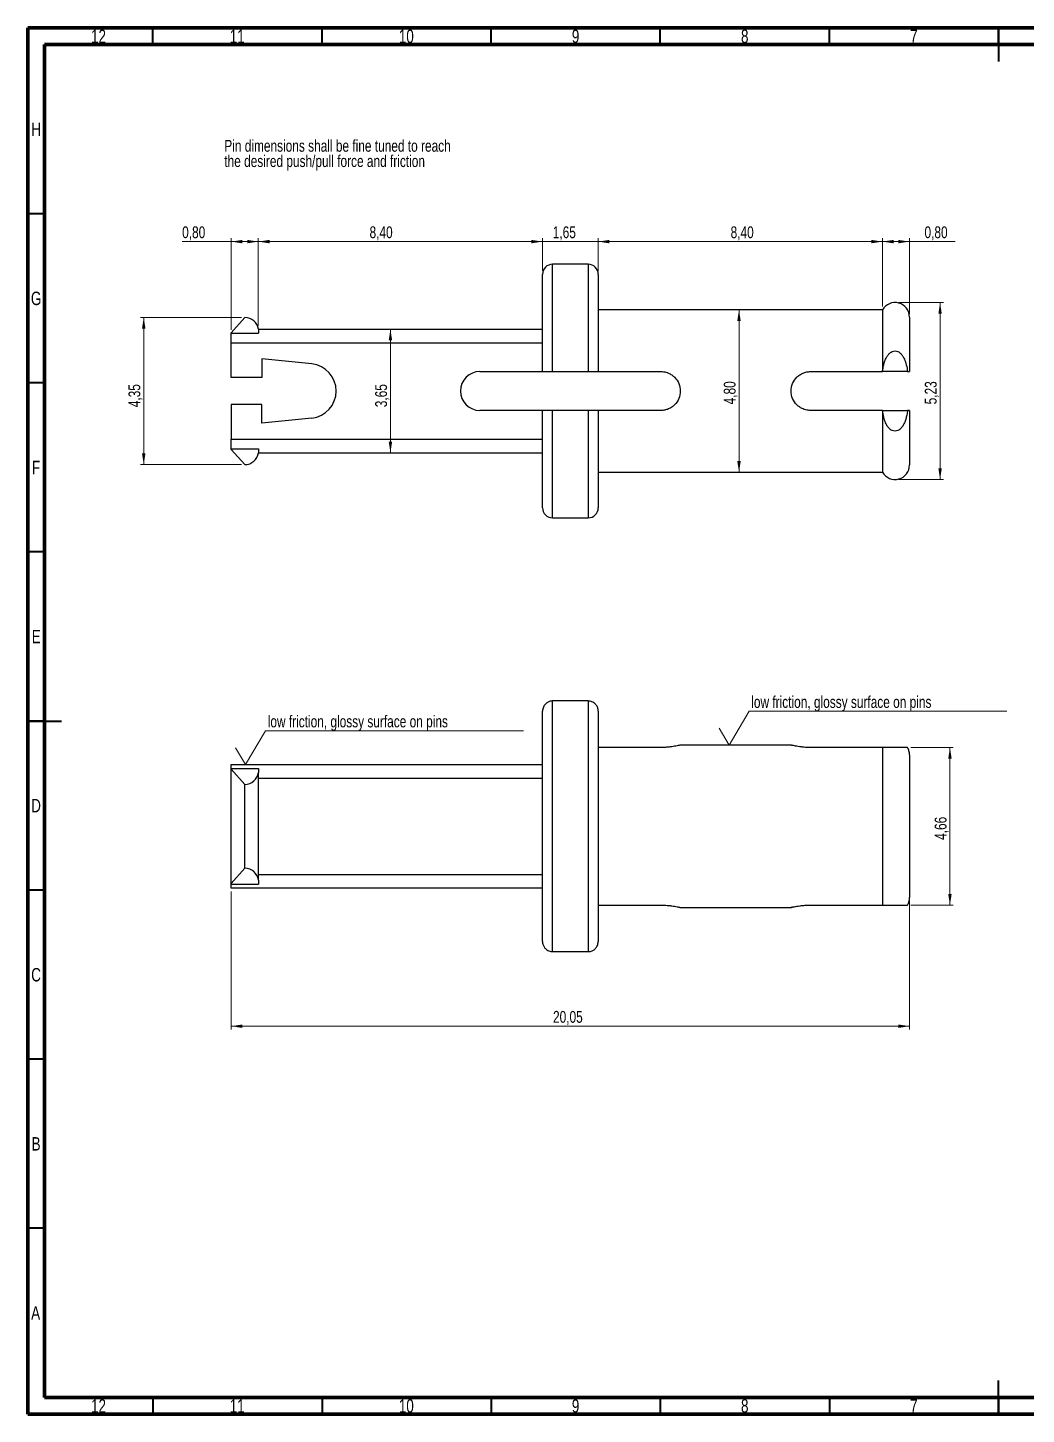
# Model space of a CAD drawing. Header units: millimetres. Extents: x 15 to 589, y 5 to 415.
# Drawn here: x 15 to 310.2, y 5 to 415 of the extents above; entities that cross this region are included whole.
import ezdxf

# ---------------------------------------------------------------- set-up
doc = ezdxf.new("R2010")
doc.units = ezdxf.units.MM
doc.styles.add('SLDTEXTSTYLE0', font='TXT', dxfattribs={"width": 0.75})
doc.dimstyles.new('SLDDIMSTYLE0', dxfattribs={"dimtxt": 3.5, "dimasz": 3.302, "dimexe": 0, "dimexo": 0.0625, "dimgap": 0.875, "dimtad": 1, "dimlfac": 0.1, "dimrnd": 1e-09, "dimzin": 12, "dimdsep": 46, "dimtxsty": 'SLDTEXTSTYLE0', "dimsah": 1, "dimcen": 0.09, "dimadec": 0, "dimazin": 3, "dimtfac": 1, "dimtofl": 0, "dimtmove": 0, "dimatfit": 3, "dimfxl": 0, "dimfrac": 2, "dimtolj": 1, "dimtzin": 12, "dimarcsym": 0})
doc.dimstyles.new('SLDDIMSTYLE1', dxfattribs={"dimtxt": 3.5, "dimasz": 3.302, "dimexe": 0, "dimexo": 0.0625, "dimgap": 0.875, "dimtad": 1, "dimlfac": 0.1, "dimrnd": 1e-09, "dimdsep": 46, "dimtxsty": 'SLDTEXTSTYLE0', "dimsah": 1, "dimcen": 0.09, "dimadec": 0, "dimazin": 2, "dimtfac": 1, "dimtofl": 0, "dimtmove": 0, "dimatfit": 3, "dimfxl": 0, "dimfrac": 2, "dimtolj": 1, "dimtzin": 12, "dimarcsym": 0})
doc.dimstyles.new('SLDDIMSTYLE2', dxfattribs={"dimtxt": 3.5, "dimasz": 3.302, "dimexe": 0, "dimexo": 0.0625, "dimgap": 0.875, "dimtad": 1, "dimlfac": 0.1, "dimrnd": 1e-09, "dimzin": 12, "dimdsep": 46, "dimtxsty": 'SLDTEXTSTYLE0', "dimsah": 1, "dimcen": 0.09, "dimadec": 0, "dimazin": 3, "dimtfac": 1, "dimtmove": 0, "dimatfit": 0, "dimfxl": 0, "dimfrac": 2, "dimtolj": 1, "dimtzin": 12, "dimarcsym": 0})

# ---------------------------------------------------------------- blocks, each defined once
blk = doc.blocks.new('SW_NOTE_0')
at = {"color": 0, "linetype": 'Continuous', "lineweight": 0, "char_height": 3.5, "attachment_point": 1, "style": 'SLDTEXTSTYLE0'}
for s, insert in [('Pin dimensions shall be fine tuned to reach', (0, 4.51)), ('the desired push/pull force and friction', (0, -0.01))]:
    blk.add_mtext(s, dxfattribs=dict(at, insert=insert))
blk = doc.blocks.new('_D')
at = {"color": 7, "linetype": 'Continuous', "lineweight": 0}
for p, q in [((183.67, 343.07), (183.67, 352.76)), ((267.67, 332.57), (267.67, 352.76)), ((183.67, 351.76), (267.67, 351.76))]:
    blk.add_line(p, q, dxfattribs=at)
at = {"color": 7, "linetype": 'Continuous', "lineweight": 18}
for points in [[(183.67, 351.76), (186.98, 351.25), (186.98, 352.26)], [(267.67, 351.76), (264.37, 352.26), (264.37, 351.25)]]:
    blk.add_solid(points, dxfattribs=at)
at = {"color": 7, "linetype": 'Continuous', "lineweight": 18, "insert": (222.79, 356.27), "char_height": 3.5, "attachment_point": 1, "style": 'SLDTEXTSTYLE0'}
blk.add_mtext('8,40', dxfattribs=at)
blk = doc.blocks.new('_D_1')
at = {"color": 7, "linetype": 'Continuous', "lineweight": 0}
for p, q in [((267.67, 332.57), (267.67, 352.76)), ((275.67, 330.43), (275.67, 352.76)), ((267.67, 351.76), (275.67, 351.76)), ((275.67, 351.76), (289.16, 351.76))]:
    blk.add_line(p, q, dxfattribs=at)
at = {"color": 7, "linetype": 'Continuous', "lineweight": 18}
for points in [[(267.67, 351.76), (270.98, 351.25), (270.98, 352.26)], [(275.67, 351.76), (272.37, 352.26), (272.37, 351.25)]]:
    blk.add_solid(points, dxfattribs=at)
at = {"color": 7, "linetype": 'Continuous', "lineweight": 18, "insert": (280.11, 356.27), "char_height": 3.5, "attachment_point": 1, "style": 'SLDTEXTSTYLE0'}
blk.add_mtext('0,80', dxfattribs=at)
blk = doc.blocks.new('_D_2')
at = {"color": 7, "linetype": 'Continuous', "lineweight": 0}
for p, q in [((167.17, 343.07), (167.17, 352.76)), ((183.67, 343.07), (183.67, 352.76)), ((167.17, 351.76), (160.82, 351.76)), ((183.67, 351.76), (167.17, 351.76)), ((183.67, 351.76), (190.02, 351.76))]:
    blk.add_line(p, q, dxfattribs=at)
at = {"color": 7, "linetype": 'Continuous', "lineweight": 18}
for points in [[(167.17, 351.76), (163.87, 352.26), (163.87, 351.25)], [(183.67, 351.76), (186.98, 351.25), (186.98, 352.26)]]:
    blk.add_solid(points, dxfattribs=at)
at = {"color": 7, "linetype": 'Continuous', "lineweight": 18, "insert": (170.21, 356.27), "char_height": 3.5, "attachment_point": 1, "style": 'SLDTEXTSTYLE0'}
blk.add_mtext('1,65', dxfattribs=at)
blk = doc.blocks.new('_D_3')
at = {"color": 7, "linetype": 'Continuous', "lineweight": 0}
for p, q in [((83.17, 326.82), (83.17, 352.76)), ((167.17, 343.07), (167.17, 352.76)), ((167.17, 351.76), (83.17, 351.76))]:
    blk.add_line(p, q, dxfattribs=at)
at = {"color": 7, "linetype": 'Continuous', "lineweight": 18}
for points in [[(83.17, 351.76), (86.48, 351.25), (86.48, 352.26)], [(167.17, 351.76), (163.87, 352.26), (163.87, 351.25)]]:
    blk.add_solid(points, dxfattribs=at)
at = {"color": 7, "linetype": 'Continuous', "lineweight": 18, "insert": (116.05, 356.27), "char_height": 3.5, "attachment_point": 1, "style": 'SLDTEXTSTYLE0'}
blk.add_mtext('8,40', dxfattribs=at)
blk = doc.blocks.new('_D_4')
at = {"color": 7, "linetype": 'Continuous', "lineweight": 0}
for p, q in [((75.17, 325.65), (75.17, 352.76)), ((83.17, 326.82), (83.17, 352.76)), ((75.17, 351.76), (60.65, 351.76)), ((75.17, 351.76), (83.17, 351.76))]:
    blk.add_line(p, q, dxfattribs=at)
at = {"color": 7, "linetype": 'Continuous', "lineweight": 18}
for points in [[(75.17, 351.76), (78.48, 351.25), (78.48, 352.26)], [(83.17, 351.76), (79.87, 352.26), (79.87, 351.25)]]:
    blk.add_solid(points, dxfattribs=at)
at = {"color": 7, "linetype": 'Continuous', "lineweight": 18, "insert": (60.65, 356.27), "char_height": 3.5, "attachment_point": 1, "style": 'SLDTEXTSTYLE0'}
blk.add_mtext('0,80', dxfattribs=at)
blk = doc.blocks.new('_D_5')
at = {"color": 7, "linetype": 'Continuous', "lineweight": 0}
blk.add_line((122.22, 325.82), (122.22, 289.32), dxfattribs=at)
at = {"color": 7, "linetype": 'Continuous', "lineweight": 18}
for points in [[(122.22, 325.82), (121.71, 322.52), (122.73, 322.52)], [(122.22, 289.32), (122.73, 292.62), (121.71, 292.62)]]:
    blk.add_solid(points, dxfattribs=at)
at = {"color": 7, "linetype": 'Continuous', "lineweight": 18, "insert": (117.71, 302.78), "char_height": 3.5, "attachment_point": 1, "rotation": 90, "style": 'SLDTEXTSTYLE0'}
blk.add_mtext('3,65', dxfattribs=at)
blk = doc.blocks.new('_D_6')
at = {"color": 7, "linetype": 'Continuous', "lineweight": 0}
blk.add_line((225.27, 331.57), (225.27, 283.57), dxfattribs=at)
at = {"color": 7, "linetype": 'Continuous', "lineweight": 18}
for points in [[(225.27, 331.57), (224.76, 328.27), (225.78, 328.27)], [(225.27, 283.57), (225.78, 286.87), (224.76, 286.87)]]:
    blk.add_solid(points, dxfattribs=at)
at = {"color": 7, "linetype": 'Continuous', "lineweight": 18, "insert": (220.76, 303.63), "char_height": 3.5, "attachment_point": 1, "rotation": 90, "style": 'SLDTEXTSTYLE0'}
blk.add_mtext('4,80', dxfattribs=at)
blk = doc.blocks.new('_D_7')
at = {"color": 7, "linetype": 'Continuous', "lineweight": 0}
for p, q in [((272.39, 333.72), (285.71, 333.72)), ((284.71, 333.72), (284.71, 281.42)), ((272.39, 281.42), (285.71, 281.42))]:
    blk.add_line(p, q, dxfattribs=at)
at = {"color": 7, "linetype": 'Continuous', "lineweight": 18}
for points in [[(284.71, 333.72), (284.21, 330.42), (285.22, 330.42)], [(284.71, 281.42), (285.22, 284.72), (284.21, 284.72)]]:
    blk.add_solid(points, dxfattribs=at)
at = {"color": 7, "linetype": 'Continuous', "lineweight": 18, "insert": (280.2, 303.63), "char_height": 3.5, "attachment_point": 1, "rotation": 90, "style": 'SLDTEXTSTYLE0'}
blk.add_mtext('5,23', dxfattribs=at)
blk = doc.blocks.new('_D_8')
at = {"color": 7, "linetype": 'Continuous', "lineweight": 0}
for p, q in [((78.17, 329.32), (48.29, 329.32)), ((49.29, 329.32), (49.29, 285.82)), ((78.17, 285.82), (48.29, 285.82))]:
    blk.add_line(p, q, dxfattribs=at)
at = {"color": 7, "linetype": 'Continuous', "lineweight": 18}
for points in [[(49.29, 329.32), (48.78, 326.02), (49.8, 326.02)], [(49.29, 285.82), (49.8, 289.12), (48.78, 289.12)]]:
    blk.add_solid(points, dxfattribs=at)
at = {"color": 7, "linetype": 'Continuous', "lineweight": 18, "insert": (44.78, 302.78), "char_height": 3.5, "attachment_point": 1, "rotation": 90, "style": 'SLDTEXTSTYLE0'}
blk.add_mtext('4,35', dxfattribs=at)
blk = doc.blocks.new('_D_11')
at = {"color": 7, "linetype": 'Continuous', "lineweight": 0}
for p, q in [((75.17, 159.61), (75.17, 118.75)), ((275.67, 156.77), (275.67, 118.75)), ((75.17, 119.75), (275.67, 119.75))]:
    blk.add_line(p, q, dxfattribs=at)
at = {"color": 7, "linetype": 'Continuous', "lineweight": 18}
for points in [[(75.17, 119.75), (78.48, 119.24), (78.48, 120.26)], [(275.67, 119.75), (272.37, 120.26), (272.37, 119.24)]]:
    blk.add_solid(points, dxfattribs=at)
at = {"color": 7, "linetype": 'Continuous', "lineweight": 18, "insert": (170.29, 124.26), "char_height": 3.5, "attachment_point": 1, "style": 'SLDTEXTSTYLE0'}
blk.add_mtext('20,05', dxfattribs=at)
blk = doc.blocks.new('_D_12')
at = {"color": 7, "linetype": 'Continuous', "lineweight": 0}
for p, q in [((276.1, 202.16), (288.63, 202.16)), ((287.63, 202.16), (287.63, 155.56)), ((276.1, 155.56), (288.63, 155.56))]:
    blk.add_line(p, q, dxfattribs=at)
at = {"color": 7, "linetype": 'Continuous', "lineweight": 18}
for points in [[(287.63, 202.16), (287.12, 198.86), (288.14, 198.86)], [(287.63, 155.56), (288.14, 158.86), (287.12, 158.86)]]:
    blk.add_solid(points, dxfattribs=at)
at = {"color": 7, "linetype": 'Continuous', "lineweight": 18, "insert": (283.12, 174.85), "char_height": 3.5, "attachment_point": 1, "rotation": 90, "style": 'SLDTEXTSTYLE0'}
blk.add_mtext('4,66', dxfattribs=at)
blk = doc.blocks.new('SW_SFSYMBOL_0')
at = {"color": 0, "linetype": 'Continuous', "lineweight": 0}
for p, q in [((-6.54, -10), (-0.65, 0)), ((-0.65, 0), (75.56, 0)), ((-6.54, -10), (-9.49, -5))]:
    blk.add_line(p, q, dxfattribs=at)
at = {"color": 0, "linetype": 'Continuous', "lineweight": 0, "insert": (0, 4.51), "char_height": 3.5, "attachment_point": 1, "style": 'SLDTEXTSTYLE0'}
blk.add_mtext('low friction, glossy surface on pins', dxfattribs=at)
blk = doc.blocks.new('SW_SFSYMBOL_1')
at = {"color": 0, "linetype": 'Continuous', "lineweight": 0}
for p, q in [((-6.54, -10), (-0.65, 0)), ((-0.65, 0), (75.56, 0)), ((-6.54, -10), (-9.49, -5))]:
    blk.add_line(p, q, dxfattribs=at)
at = {"color": 0, "linetype": 'Continuous', "lineweight": 0, "insert": (0, 4.51), "char_height": 3.5, "attachment_point": 1, "style": 'SLDTEXTSTYLE0'}
blk.add_mtext('low friction, glossy surface on pins', dxfattribs=at)

msp = doc.modelspace()

# ---------------------------------------------------------------- linework, layer by layer
at = {"color": 7, "linetype": 'Continuous', "lineweight": 70}
for p, q in [((15, 5), (15, 415)), ((15, 415), (589, 415)), ((20, 10), (20, 410)), ((20, 410), (584, 410)), ((584, 10), (20, 10)), ((589, 5), (15, 5))]:
    msp.add_line(p, q, dxfattribs=at)
at = {"color": 7, "linetype": 'Continuous', "lineweight": 35}
for p, q in [((52, 410), (52, 415)), ((102, 410), (102, 415)), ((152, 410), (152, 415)), ((202, 410), (202, 415)), ((252, 410), (252, 415)), ((302, 415), (302, 405)), ((302, 410), (302, 415)), ((20, 360), (15, 360)), ((20, 310), (15, 310)), ((20, 260), (15, 260)), ((15, 210), (25, 210)), ((20, 210), (15, 210)), ((20, 160), (15, 160)), ((20, 110), (15, 110)), ((20, 60), (15, 60)), ((302, 5), (302, 15)), ((52, 10), (52, 5)), ((102, 10), (102, 5)), ((152, 10), (152, 5)), ((202, 10), (202, 5)), ((252, 10), (252, 5)), ((302, 10), (302, 5))]:
    msp.add_line(p, q, dxfattribs=at)
at = {"color": 7, "linetype": 'Continuous', "lineweight": 25}
for p, q in [((180.675, 345.07), (170.175, 345.07)), ((167.175, 313.32), (167.175, 342.07)), ((183.675, 342.07), (183.675, 313.32)), ((75.175, 324.82), (79.175, 329.32)), ((267.675, 331.57), (183.675, 331.57)), ((267.675, 331.57), (267.675, 313.32)), ((275.675, 329.435), (275.675, 313.32)), ((75.175, 324.648), (75.175, 324.82)), ((75.175, 324.648), (83.175, 324.648)), ((75.175, 321.82), (75.175, 324.648)), ((83.175, 325.82), (167.175, 325.82)), ((83.175, 325.82), (83.175, 324.648)), ((75.175, 311.57), (75.175, 321.82)), ((75.175, 321.82), (167.175, 321.82)), ((98.946, 315.57), (84.175, 317.07)), ((84.175, 317.07), (84.175, 311.57)), ((148.675, 313.32), (167.175, 313.32)), ((170.175, 313.32), (180.675, 313.32)), ((183.675, 313.32), (202.175, 313.32)), ((246.425, 313.32), (267.675, 313.32)), ((275.105, 313.32), (267.675, 313.32)), ((84.175, 311.57), (75.175, 311.57)), ((84.175, 303.57), (75.175, 303.57)), ((75.175, 303.57), (75.175, 293.32)), ((84.175, 298.07), (84.175, 303.57)), ((98.946, 299.57), (84.175, 298.07)), ((167.175, 301.82), (148.675, 301.82)), ((167.175, 273.07), (167.175, 301.82)), ((180.675, 301.82), (170.175, 301.82)), ((183.675, 301.82), (183.675, 273.07)), ((202.175, 301.82), (183.675, 301.82)), ((267.675, 301.82), (246.425, 301.82)), ((267.675, 301.82), (267.675, 283.57)), ((267.675, 301.82), (275.105, 301.82)), ((275.675, 301.82), (275.675, 285.704)), ((75.175, 293.32), (167.175, 293.32)), ((75.175, 290.491), (75.175, 293.32)), ((75.175, 290.491), (83.175, 290.491)), ((75.175, 290.32), (75.175, 290.491)), ((79.175, 285.82), (75.175, 290.32)), ((83.175, 290.491), (83.175, 289.32)), ((83.175, 289.32), (167.175, 289.32)), ((183.675, 283.57), (267.675, 283.57)), ((170.175, 270.07), (180.675, 270.07)), ((170.175, 141.804), (170.175, 215.917)), ((180.675, 215.917), (170.175, 215.917)), ((180.675, 215.917), (180.675, 141.804)), ((167.175, 144.843), (167.175, 212.878)), ((183.675, 212.878), (183.675, 144.843)), ((202.175, 202.162), (183.675, 202.162)), ((240.675, 202.861), (207.925, 202.861)), ((267.675, 202.162), (246.425, 202.162)), ((267.675, 202.162), (267.675, 155.56)), ((75.175, 195.939), (75.175, 197.111)), ((75.175, 197.111), (167.175, 197.111)), ((275.675, 199.956), (275.675, 157.765)), ((75.175, 195.768), (75.175, 195.939)), ((75.175, 195.939), (83.175, 195.939)), ((75.175, 161.954), (75.175, 195.768)), ((79.175, 191.268), (75.175, 195.768)), ((83.175, 195.939), (83.175, 194.768)), ((83.175, 193.111), (83.175, 194.768)), ((83.175, 164.611), (83.175, 193.111)), ((83.175, 193.111), (167.175, 193.111)), ((79.175, 166.454), (79.175, 191.268)), ((75.175, 161.954), (79.175, 166.454)), ((83.175, 162.954), (83.175, 164.611)), ((83.175, 164.611), (167.175, 164.611)), ((75.175, 161.782), (75.175, 161.954)), ((75.175, 161.782), (83.175, 161.782)), ((75.175, 160.611), (75.175, 161.782)), ((167.175, 160.611), (75.175, 160.611)), ((83.175, 162.954), (83.175, 161.782)), ((183.675, 155.56), (202.175, 155.56)), ((207.925, 154.861), (240.675, 154.861)), ((246.425, 155.56), (267.675, 155.56)), ((170.175, 141.804), (180.675, 141.804))]:
    msp.add_line(p, q, dxfattribs=at)
at = {"color": 8, "linetype": 'Continuous', "lineweight": 25}
for p, q in [((170.175, 313.32), (170.175, 345.07)), ((180.675, 345.07), (180.675, 313.32)), ((170.175, 270.07), (170.175, 301.82)), ((180.675, 301.82), (180.675, 270.07))]:
    msp.add_line(p, q, dxfattribs=at)
at = {"color": 7, "linetype": 'Continuous', "lineweight": 25}
for centre, radius, start, end in [((170.175, 342.07), 3, 90, 180), ((180.675, 342.07), 3, 0, 90), ((271.39, 329.435), 4.285, 0, 150.1169), ((79.175, 325.284), 4.036, 7.62815, 90), ((98.134, 307.57), 8.041, 275.79843, 84.20157), ((148.675, 307.57), 5.75, 90, 270), ((79.175, 289.855), 4.036, 270, 352.37185), ((271.39, 285.704), 4.285, 209.8831, 0), ((170.175, 273.07), 3, 180, 270), ((180.675, 273.07), 3, 270, 0), ((79.175, 195.303), 4.036, 270, 352.37185), ((79.175, 162.418), 4.036, 7.62815, 90)]:
    msp.add_arc(centre, radius, start, end, dxfattribs=at)
for points, knots in [([(267.675, 313.32), (267.744, 313.772), (267.878, 314.643), (268.188, 315.879), (268.586, 316.974), (269.069, 317.899), (269.678, 318.688), (270.44, 319.276), (271.39, 319.515), (272.339, 319.277), (273.102, 318.688), (273.711, 317.9), (274.289, 316.79), (274.797, 315.242), (274.998, 313.985), (275.105, 313.32)], [0, 0, 0, 0, 0.08928528, 0.17181074, 0.24807231, 0.31600171, 0.37447574, 0.44135417, 0.50005801, 0.5587308, 0.62564111, 0.68408606, 0.75204461, 0.86865337, 1, 1, 1, 1]), ([(167.175, 313.32), (167.184, 313.32), (167.202, 313.32), (167.338, 313.321), (167.531, 313.321), (167.769, 313.32), (168.212, 313.319), (168.996, 313.32), (169.786, 313.32), (170.175, 313.32)], [0, 0, 0, 0, 0.1151256, 0.2228567, 0.3231838, 0.4161034, 0.5016193, 0.754731, 1, 1, 1, 1]), ([(180.675, 313.32), (180.829, 313.32), (181.139, 313.32), (181.595, 313.32), (182.035, 313.32), (182.445, 313.32), (182.958, 313.319), (183.526, 313.322), (183.622, 313.32), (183.675, 313.32)], [0, 0, 0, 0, 0.0977135, 0.19663033, 0.29680412, 0.39828401, 0.50111367, 0.72773857, 1, 1, 1, 1]), ([(202.175, 313.32), (202.427, 313.31), (202.929, 313.291), (203.671, 313.138), (204.502, 312.856), (205.393, 312.381), (206.553, 311.426), (207.623, 309.835), (208.075, 307.57), (207.623, 305.304), (206.553, 303.713), (205.393, 302.757), (204.393, 302.228), (203.307, 301.883), (202.552, 301.841), (202.175, 301.82)], [0, 0, 0, 0, 0.0418561, 0.0833853, 0.1253478, 0.1878592, 0.250712, 0.3754632, 0.5000585, 0.6246537, 0.7494049, 0.8122294, 0.8747691, 0.9374303, 1, 1, 1, 1]), ([(246.425, 301.82), (246.173, 301.829), (245.67, 301.848), (244.929, 302.001), (244.097, 302.283), (243.206, 302.758), (242.047, 303.713), (240.976, 305.304), (240.524, 307.569), (240.976, 309.835), (242.046, 311.426), (243.206, 312.382), (244.207, 312.911), (245.292, 313.256), (246.047, 313.298), (246.425, 313.32)], [0, 0, 0, 0, 0.04185608, 0.08338532, 0.12534784, 0.18785925, 0.25071204, 0.37546321, 0.50005848, 0.62465374, 0.74940491, 0.81222945, 0.87476908, 0.93743033, 1, 1, 1, 1]), ([(275.105, 313.32), (275.188, 313.32), (275.356, 313.32), (275.532, 313.32), (275.652, 313.32), (275.667, 313.32), (275.675, 313.32)], [0, 0, 0, 0, 0.2356233, 0.4808643, 0.7356797, 1, 1, 1, 1]), ([(170.175, 301.82), (170.021, 301.819), (169.711, 301.819), (169.254, 301.819), (168.815, 301.819), (168.404, 301.819), (167.892, 301.82), (167.323, 301.818), (167.227, 301.819), (167.175, 301.82)], [0, 0, 0, 0, 0.0977135, 0.1966303, 0.2968041, 0.398284, 0.5011137, 0.7277386, 1, 1, 1, 1]), ([(183.675, 301.82), (183.665, 301.819), (183.648, 301.819), (183.511, 301.818), (183.318, 301.818), (183.08, 301.819), (182.637, 301.82), (181.853, 301.819), (181.063, 301.819), (180.675, 301.82)], [0, 0, 0, 0, 0.1151256, 0.2228567, 0.3231838, 0.4161034, 0.5016193, 0.754731, 1, 1, 1, 1]), ([(275.105, 301.82), (275.035, 301.367), (274.902, 300.496), (274.592, 299.26), (274.194, 298.165), (273.711, 297.24), (273.102, 296.451), (272.339, 295.863), (271.39, 295.624), (270.441, 295.862), (269.678, 296.451), (269.069, 297.24), (268.491, 298.349), (267.983, 299.897), (267.781, 301.154), (267.675, 301.82)], [0, 0, 0, 0, 0.0892853, 0.1718107, 0.2480723, 0.3160017, 0.3744757, 0.4413542, 0.500058, 0.5587308, 0.6256411, 0.6840861, 0.7520446, 0.8686534, 1, 1, 1, 1]), ([(275.675, 301.82), (275.667, 301.819), (275.652, 301.819), (275.532, 301.819), (275.356, 301.819), (275.188, 301.819), (275.105, 301.82)], [0, 0, 0, 0, 0.2643203, 0.5191357, 0.7643767, 1, 1, 1, 1]), ([(170.175, 215.917), (170.021, 215.91), (169.711, 215.896), (169.254, 215.783), (168.815, 215.602), (168.404, 215.349), (167.892, 214.903), (167.323, 214.102), (167.227, 213.31), (167.175, 212.878)], [0, 0, 0, 0, 0.0977135, 0.1966303, 0.2968041, 0.398284, 0.5011137, 0.7277386, 1, 1, 1, 1]), ([(183.675, 212.878), (183.665, 213.06), (183.648, 213.411), (183.511, 213.906), (183.318, 214.34), (183.08, 214.712), (182.637, 215.227), (181.853, 215.783), (181.063, 215.873), (180.675, 215.917)], [0, 0, 0, 0, 0.1151256, 0.2228567, 0.3231838, 0.4161034, 0.5016193, 0.754731, 1, 1, 1, 1]), ([(207.925, 202.861), (207.915, 202.858), (207.897, 202.854), (207.744, 202.818), (207.46, 202.753), (206.986, 202.65), (206.265, 202.514), (205.393, 202.376), (204.393, 202.26), (203.307, 202.178), (202.552, 202.167), (202.175, 202.162)], [0, 0, 0, 0, 0.0834311, 0.1663016, 0.2500572, 0.3749649, 0.5001246, 0.6254441, 0.7501952, 0.8751889, 1, 1, 1, 1]), ([(246.425, 202.162), (246.173, 202.164), (245.67, 202.169), (244.929, 202.206), (244.097, 202.272), (243.206, 202.376), (242.334, 202.514), (241.613, 202.65), (241.084, 202.765), (240.738, 202.845), (240.696, 202.856), (240.675, 202.861)], [0, 0, 0, 0, 0.0834927, 0.1663335, 0.2500385, 0.3747336, 0.5001097, 0.6252133, 0.7501775, 0.8752163, 1, 1, 1, 1]), ([(275.105, 202.162), (275.035, 202.161), (274.902, 202.16), (274.592, 202.159), (274.194, 202.164), (273.711, 202.162), (273.102, 202.163), (272.339, 202.163), (271.39, 202.161), (270.441, 202.163), (269.678, 202.163), (269.069, 202.162), (268.491, 202.164), (267.983, 202.158), (267.781, 202.16), (267.675, 202.162)], [0, 0, 0, 0, 0.0892853, 0.1718107, 0.2480723, 0.3160017, 0.3744757, 0.4413542, 0.500058, 0.5587308, 0.6256411, 0.6840861, 0.7520446, 0.8686534, 1, 1, 1, 1]), ([(275.675, 199.956), (275.667, 200.159), (275.652, 200.558), (275.532, 201.134), (275.356, 201.672), (275.188, 202.001), (275.105, 202.162)], [0, 0, 0, 0, 0.2643203, 0.5191357, 0.7643767, 1, 1, 1, 1]), ([(275.105, 155.56), (275.188, 155.721), (275.356, 156.049), (275.532, 156.588), (275.652, 157.164), (275.667, 157.562), (275.675, 157.765)], [0, 0, 0, 0, 0.2356233, 0.4808643, 0.7356797, 1, 1, 1, 1]), ([(202.175, 155.56), (202.427, 155.557), (202.929, 155.553), (203.671, 155.516), (204.502, 155.449), (205.393, 155.345), (206.265, 155.208), (206.987, 155.071), (207.516, 154.956), (207.862, 154.876), (207.904, 154.866), (207.925, 154.861)], [0, 0, 0, 0, 0.0834927, 0.1663335, 0.2500385, 0.3747336, 0.5001097, 0.6252133, 0.7501775, 0.8752163, 1, 1, 1, 1]), ([(241.114, 154.962), (241.026, 154.942), (240.851, 154.903), (240.708, 154.869), (240.65, 154.855), (240.748, 154.879), (241.188, 154.981), (242.046, 155.162), (243.206, 155.345), (244.207, 155.461), (245.292, 155.544), (246.047, 155.555), (246.425, 155.56)], [0, 0, 0, 0, 0.0670397, 0.1334103, 0.2002696, 0.3001632, 0.4003509, 0.599652, 0.7000198, 0.7999325, 0.9000394, 1, 1, 1, 1]), ([(267.675, 155.56), (267.744, 155.56), (267.878, 155.561), (268.188, 155.563), (268.586, 155.558), (269.069, 155.559), (269.678, 155.559), (270.44, 155.558), (271.39, 155.56), (272.339, 155.558), (273.102, 155.559), (273.711, 155.559), (274.289, 155.558), (274.797, 155.564), (274.998, 155.561), (275.105, 155.56)], [0, 0, 0, 0, 0.0892853, 0.1718107, 0.2480723, 0.3160017, 0.3744757, 0.4413542, 0.500058, 0.5587308, 0.6256411, 0.6840861, 0.7520446, 0.8686534, 1, 1, 1, 1]), ([(167.175, 144.843), (167.184, 144.662), (167.202, 144.31), (167.338, 143.816), (167.531, 143.381), (167.769, 143.01), (168.212, 142.495), (168.996, 141.939), (169.786, 141.849), (170.175, 141.804)], [0, 0, 0, 0, 0.1151256, 0.2228567, 0.32318385, 0.41610341, 0.50161932, 0.754731, 1, 1, 1, 1]), ([(180.675, 141.804), (180.829, 141.811), (181.139, 141.825), (181.595, 141.939), (182.035, 142.12), (182.445, 142.373), (182.958, 142.819), (183.526, 143.619), (183.622, 144.411), (183.675, 144.843)], [0, 0, 0, 0, 0.0977135, 0.19663033, 0.29680412, 0.39828401, 0.50111367, 0.72773857, 1, 1, 1, 1])]:
    msp.add_open_spline(points, degree=3, knots=knots, dxfattribs=at)

# ---------------------------------------------------------------- block references
at = {"color": 7, "linetype": 'Continuous', "lineweight": 0}
for name, p in [('SW_NOTE_0', (73.115, 377.324)), ('SW_SFSYMBOL_0', (228.892, 212.86)), ('SW_SFSYMBOL_1', (85.955, 207.11))]:
    msp.add_blockref(name, p, dxfattribs=at)

# ---------------------------------------------------------------- texts
at = {"color": 7, "linetype": 'Continuous', "lineweight": 0, "attachment_point": 2, "style": 'SLDTEXTSTYLE0'}
for s, insert, char_height in [('12', (35.92, 414.452), 3.9687), ('11', (76.92, 414.452), 3.9687), ('10', (126.92, 414.452), 3.9687), ('9', (176.96, 414.452), 3.969), ('8', (226.96, 414.452), 3.969), ('7', (276.96, 414.452), 3.969), ('H', (17.49, 386.952), 3.969), ('G', (17.487, 336.952), 3.969), ('F', (17.458, 286.952), 3.969), ('E', (17.508, 236.952), 3.969), ('D', (17.453, 186.952), 3.969), ('C', (17.459, 136.952), 3.969), ('B', (17.471, 86.952), 3.969), ('A', (17.34, 36.952), 3.969), ('12', (35.92, 9.452), 3.9687), ('11', (76.92, 9.452), 3.9687), ('10', (126.92, 9.452), 3.9687), ('9', (176.96, 9.452), 3.969), ('8', (226.96, 9.452), 3.969), ('7', (276.96, 9.452), 3.969)]:
    msp.add_mtext(s, dxfattribs=dict(at, insert=insert, char_height=char_height))

# ---------------------------------------------------------------- dimensions: what is measured, and where the dimension line sits
at = {"color": 7, "linetype": 'Continuous', "lineweight": 18}
for base, p1, p2, dimstyle, picture, middle in [((83.175, 351.755), (75.175, 324.648), (83.175, 325.82), 'SLDDIMSTYLE1', '_D_4', (65.175, 351.755)), ((83.175, 351.755), (167.175, 342.07), (83.175, 325.82), 'SLDDIMSTYLE0', '_D_3', (120.571, 351.755)), ((167.175, 351.755), (183.675, 342.07), (167.175, 342.07), 'SLDDIMSTYLE2', '_D_2', (174.734, 351.755)), ((267.675, 351.755), (183.675, 342.07), (267.675, 331.57), 'SLDDIMSTYLE0', '_D', (227.32, 351.755)), ((275.675, 351.755), (267.675, 331.57), (275.675, 329.435), 'SLDDIMSTYLE1', '_D_1', (284.638, 351.755)), ((275.675, 119.752), (75.175, 160.611), (275.675, 157.765), 'SLDDIMSTYLE0', '_D_11', (176.104, 119.752))]:
    dim = msp.add_linear_dim(base=base, p1=p1, p2=p2, dimstyle=dimstyle, dxfattribs=at)
    dim.commit()
    dim.dimension.update_dxf_attribs({"geometry": picture, "text_midpoint": middle, "dimtype": 160})
for base, p1, p2, picture, middle in [((284.714, 281.42), (271.39, 333.72), (271.39, 281.42), '_D_7', (284.714, 308.152)), ((49.288, 285.82), (79.175, 329.32), (79.175, 285.82), '_D_8', (49.288, 307.303)), ((225.27, 283.57), (183.675, 331.57), (183.675, 283.57), '_D_6', (225.27, 308.152)), ((122.217, 289.32), (83.175, 325.82), (83.175, 289.32), '_D_5', (122.217, 307.303)), ((287.629, 155.56), (275.105, 202.162), (275.105, 155.56), '_D_12', (287.629, 179.381))]:
    dim = msp.add_linear_dim(base=base, p1=p1, p2=p2, angle=90, dimstyle='SLDDIMSTYLE0', dxfattribs=at)
    dim.commit()
    dim.dimension.update_dxf_attribs({"geometry": picture, "text_midpoint": middle, "dimtype": 160})

doc.saveas('drawing.dxf')
